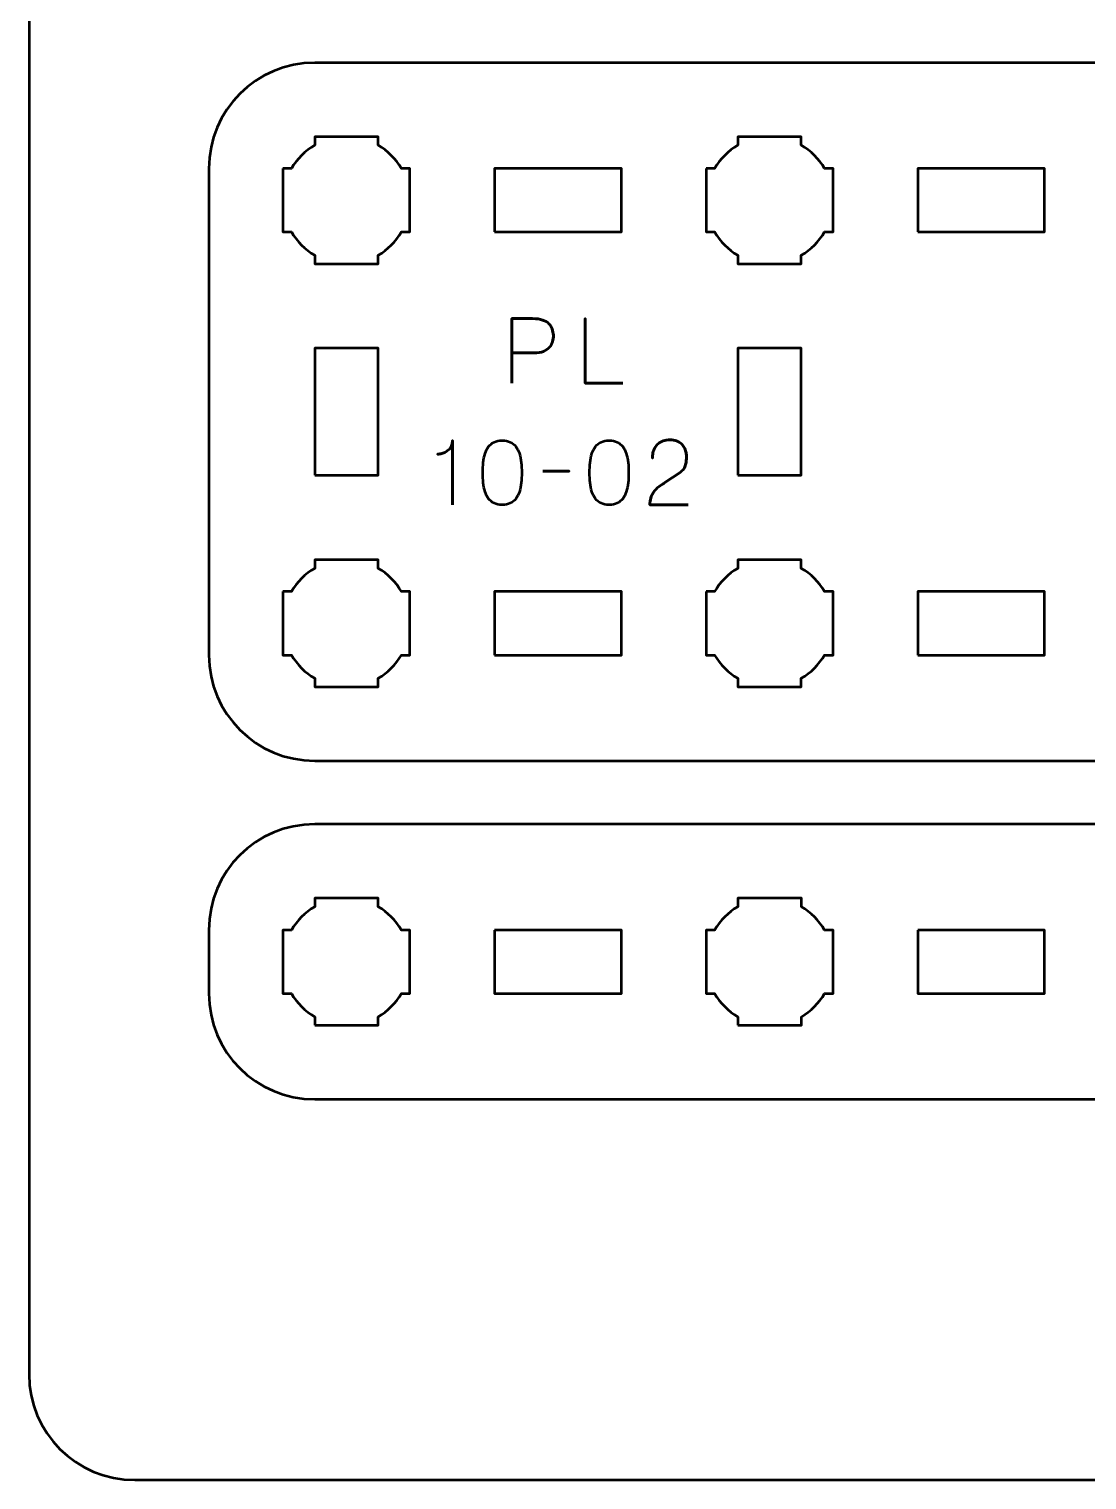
# Model space of a CAD drawing. Header units: centimetres. Extents: x -21 to 0, y -29.7 to 0.
# Drawn here: x -21 to -16, y -29.7 to -22.84 of the extents above; entities that cross this region are included whole.
import ezdxf

# ---------------------------------------------------------------- set-up
doc = ezdxf.new("R2010")
doc.units = ezdxf.units.CM
doc.header["$MEASUREMENT"] = 0
doc.layers.add('Layer 1', color=7, linetype='Continuous')

msp = doc.modelspace()

# ---------------------------------------------------------------- linework, layer by layer
at = {"layer": 'Layer 1', "lineweight": 53}
for points in [[(-18.80003, -23.80001), (-18.20003, -23.80001), (-18.20003, -23.50001), (-18.80003, -23.50001), (-18.80003, -23.80001)], [(-16.80003, -23.80001), (-16.20003, -23.80001), (-16.20003, -23.50001), (-16.80003, -23.50001), (-16.80003, -23.80001)], [(-19.65003, -24.95001), (-19.35003, -24.95001), (-19.35003, -24.35001), (-19.65003, -24.35001), (-19.65003, -24.95001)], [(-17.65003, -24.95001), (-17.35003, -24.95001), (-17.35003, -24.35001), (-17.65003, -24.35001), (-17.65003, -24.95001)], [(-18.80003, -25.80001), (-18.20003, -25.80001), (-18.20003, -25.50001), (-18.80003, -25.50001), (-18.80003, -25.80001)], [(-16.80003, -25.80001), (-16.20003, -25.80001), (-16.20003, -25.50001), (-16.80003, -25.50001), (-16.80003, -25.80001)]]:
    msp.add_lwpolyline(points, close=True, dxfattribs=at)
at = {"layer": 'Layer 1', "color": 1, "lineweight": 53}
msp.add_open_spline([(-21.00003, -29.19995), (-21.00003, -29.19995), (-21.00003, -5.89992), (-21.00003, -5.89992), (-21.00003, -5.89992), (-21.00003, -5.81709), (-20.93286, -5.74992), (-20.85003, -5.74992), (-20.85003, -5.74992), (-20.7672, -5.74992), (-20.70003, -5.68275), (-20.70003, -5.59992), (-20.70003, -5.59992), (-20.70003, -5.51709), (-20.7672, -5.44992), (-20.85003, -5.44992), (-20.85003, -5.44992), (-20.93286, -5.44992), (-21.00003, -5.38275), (-21.00003, -5.29992), (-21.00003, -5.29992), (-21.00003, -5.21709), (-20.93286, -5.14992), (-20.85003, -5.14992), (-20.85003, -5.14992), (-20.7672, -5.14992), (-20.70003, -5.08275), (-20.70003, -4.99992), (-20.70003, -4.99992), (-20.70003, -4.91709), (-20.7672, -4.84992), (-20.85003, -4.84992), (-20.85003, -4.84992), (-20.93286, -4.84992), (-21.00003, -4.78275), (-21.00003, -4.69992), (-21.00003, -4.69992), (-21.00003, -4.61709), (-20.93286, -4.54992), (-20.85003, -4.54992), (-20.85003, -4.54992), (-20.7672, -4.54992), (-20.70003, -4.48275), (-20.70003, -4.39992), (-20.70003, -4.39992), (-20.70003, -4.31709), (-20.7672, -4.24992), (-20.85003, -4.24992), (-20.85003, -4.24992), (-20.93286, -4.24992), (-21.00003, -4.18275), (-21.00003, -4.09992), (-21.00003, -4.09992), (-21.00003, -4.01709), (-20.93286, -3.94992), (-20.85003, -3.94992), (-20.85003, -3.94992), (-20.7672, -3.94992), (-20.70003, -3.88275), (-20.70003, -3.79992), (-20.70003, -3.79992), (-20.70003, -3.71709), (-20.7672, -3.64992), (-20.85003, -3.64992), (-20.85003, -3.64992), (-20.93286, -3.64992), (-21.00003, -3.58275), (-21.00003, -3.49992), (-21.00003, -3.49992), (-21.00003, -3.41709), (-20.93286, -3.34992), (-20.85003, -3.34992), (-20.85003, -3.34992), (-20.7672, -3.34992), (-20.70003, -3.28275), (-20.70003, -3.19992), (-20.70003, -3.19992), (-20.70003, -3.11709), (-20.7672, -3.04992), (-20.85003, -3.04992), (-20.85003, -3.04992), (-20.93286, -3.04992), (-21.00003, -2.98275), (-21.00003, -2.89992), (-21.00003, -2.89992), (-21.00003, -2.81709), (-20.93286, -2.74992), (-20.85003, -2.74992), (-20.85003, -2.74992), (-20.7672, -2.74992), (-20.70003, -2.68275), (-20.70003, -2.59992), (-20.70003, -2.59992), (-20.70003, -2.51709), (-20.7672, -2.44992), (-20.85003, -2.44992), (-20.85003, -2.44992), (-20.93286, -2.44992), (-21.00003, -2.38275), (-21.00003, -2.29992), (-21.00003, -2.29992), (-21.00003, -2.21709), (-20.93286, -2.14992), (-20.85003, -2.14992), (-20.85003, -2.14992), (-20.7672, -2.14992), (-20.70003, -2.08275), (-20.70003, -1.99992), (-20.70003, -1.99992), (-20.70003, -1.91709), (-20.7672, -1.84992), (-20.85003, -1.84992), (-20.85003, -1.84992), (-20.93286, -1.84992), (-21.00003, -1.78275), (-21.00003, -1.69992), (-21.00003, -1.69992), (-21.00003, -1.61709), (-20.93286, -1.54992), (-20.85003, -1.54992), (-20.85003, -1.54992), (-20.7672, -1.54992), (-20.70003, -1.48275), (-20.70003, -1.39992), (-20.70003, -1.39992), (-20.70003, -1.31709), (-20.7672, -1.24992), (-20.85003, -1.24992), (-20.85003, -1.24992), (-20.93286, -1.24992), (-21.00003, -1.18275), (-21.00003, -1.09992), (-21.00003, -1.09992), (-21.00003, -1.09992), (-21.00003, -0.49992), (-21.00003, -0.49992), (-21.00003, -0.49992), (-21.00003, -0.22295), (-20.77694, 0.00004), (-20.49994, 0.00004), (-20.49994, 0.00004), (-20.49994, 0.00004), (-0.50008, 0.00004), (-0.50008, 0.00004), (-0.50008, 0.00004), (-0.22294, 0.00004), (0.00002, -0.22295), (0.00002, -0.49992), (0.00002, -0.49992), (0.00002, -0.49992), (0.00002, -29.19995), (0.00002, -29.19995), (0.00002, -29.19995), (0.00002, -29.47695), (-0.22294, -29.70004), (-0.50008, -29.70004), (-0.50008, -29.70004), (-0.50008, -29.70004), (-20.49994, -29.70004), (-20.49994, -29.70004), (-20.49994, -29.70004), (-20.77694, -29.70004), (-21.00003, -29.47695), (-21.00003, -29.19995)], degree=3, knots=[0, 0, 0, 0, 0.0243902, 0.0243902, 0.0243902, 0.0243902, 0.0487805, 0.0487805, 0.0487805, 0.0487805, 0.0731707, 0.0731707, 0.0731707, 0.0731707, 0.097561, 0.097561, 0.097561, 0.097561, 0.1219512, 0.1219512, 0.1219512, 0.1219512, 0.1463415, 0.1463415, 0.1463415, 0.1463415, 0.1707317, 0.1707317, 0.1707317, 0.1707317, 0.195122, 0.195122, 0.195122, 0.195122, 0.2195122, 0.2195122, 0.2195122, 0.2195122, 0.2439024, 0.2439024, 0.2439024, 0.2439024, 0.2682927, 0.2682927, 0.2682927, 0.2682927, 0.2926829, 0.2926829, 0.2926829, 0.2926829, 0.3170732, 0.3170732, 0.3170732, 0.3170732, 0.3414634, 0.3414634, 0.3414634, 0.3414634, 0.3658537, 0.3658537, 0.3658537, 0.3658537, 0.3902439, 0.3902439, 0.3902439, 0.3902439, 0.4146341, 0.4146341, 0.4146341, 0.4146341, 0.4390244, 0.4390244, 0.4390244, 0.4390244, 0.4634146, 0.4634146, 0.4634146, 0.4634146, 0.4878049, 0.4878049, 0.4878049, 0.4878049, 0.5121951, 0.5121951, 0.5121951, 0.5121951, 0.5365854, 0.5365854, 0.5365854, 0.5365854, 0.5609756, 0.5609756, 0.5609756, 0.5609756, 0.5853659, 0.5853659, 0.5853659, 0.5853659, 0.6097561, 0.6097561, 0.6097561, 0.6097561, 0.6341463, 0.6341463, 0.6341463, 0.6341463, 0.6585366, 0.6585366, 0.6585366, 0.6585366, 0.6829268, 0.6829268, 0.6829268, 0.6829268, 0.7073171, 0.7073171, 0.7073171, 0.7073171, 0.7317073, 0.7317073, 0.7317073, 0.7317073, 0.7560976, 0.7560976, 0.7560976, 0.7560976, 0.7804878, 0.7804878, 0.7804878, 0.7804878, 0.804878, 0.804878, 0.804878, 0.804878, 0.8292683, 0.8292683, 0.8292683, 0.8292683, 0.8536585, 0.8536585, 0.8536585, 0.8536585, 0.8780488, 0.8780488, 0.8780488, 0.8780488, 0.902439, 0.902439, 0.902439, 0.902439, 0.9268293, 0.9268293, 0.9268293, 0.9268293, 0.9512195, 0.9512195, 0.9512195, 0.9512195, 0.9756098, 0.9756098, 0.9756098, 0.9756098, 1, 1, 1, 1], dxfattribs=at)
at = {"layer": 'Layer 1', "color": 3, "lineweight": 53}
for points in [[(-20.15003, -25.80001), (-20.15003, -25.80001), (-20.15003, -23.50001), (-20.15003, -23.50001), (-20.15003, -23.50001), (-20.15003, -23.22392), (-19.92612, -23.00001), (-19.65003, -23.00001), (-19.65003, -23.00001), (-19.65003, -23.00001), (-1.35003, -23.00001), (-1.35003, -23.00001), (-1.35003, -23.00001), (-1.07394, -23.00001), (-0.85003, -23.22392), (-0.85003, -23.50001), (-0.85003, -23.50001), (-0.85003, -23.50001), (-0.85003, -25.80001), (-0.85003, -25.80001), (-0.85003, -25.80001), (-0.85003, -26.0761), (-1.07394, -26.30001), (-1.35003, -26.30001), (-1.35003, -26.30001), (-1.35003, -26.30001), (-19.65003, -26.30001), (-19.65003, -26.30001), (-19.65003, -26.30001), (-19.92612, -26.30001), (-20.15003, -26.0761), (-20.15003, -25.80001)], [(-19.64992, -26.59999), (-19.64992, -26.59999), (-1.34999, -26.59999), (-1.34999, -26.59999), (-1.34999, -26.59999), (-1.07299, -26.59999), (-0.84989, -26.82308), (-0.84989, -27.10008), (-0.84989, -27.10008), (-0.84989, -27.10008), (-0.84989, -27.40009), (-0.84989, -27.40009), (-0.84989, -27.40009), (-0.84989, -27.67705), (-1.07299, -27.90001), (-1.34999, -27.90001), (-1.34999, -27.90001), (-1.34999, -27.90001), (-19.64992, -27.90001), (-19.64992, -27.90001), (-19.64992, -27.90001), (-19.92692, -27.90001), (-20.15001, -27.67705), (-20.15001, -27.40009), (-20.15001, -27.40009), (-20.15001, -27.40009), (-20.15001, -27.10008), (-20.15001, -27.10008), (-20.15001, -27.10008), (-20.15001, -26.82308), (-19.92692, -26.59999), (-19.64992, -26.59999)]]:
    msp.add_open_spline(points, degree=3, knots=[0, 0, 0, 0, 0.125, 0.125, 0.125, 0.125, 0.25, 0.25, 0.25, 0.25, 0.375, 0.375, 0.375, 0.375, 0.5, 0.5, 0.5, 0.5, 0.625, 0.625, 0.625, 0.625, 0.75, 0.75, 0.75, 0.75, 0.875, 0.875, 0.875, 0.875, 1, 1, 1, 1], dxfattribs=at)
at = {"layer": 'Layer 1', "lineweight": 53}
for points, knots in [([(-19.80003, -23.50001), (-19.80003, -23.50001), (-19.75988, -23.50001), (-19.75988, -23.50001), (-19.75988, -23.50001), (-19.73353, -23.45448), (-19.69556, -23.41651), (-19.65003, -23.39016), (-19.65003, -23.39016), (-19.65003, -23.39016), (-19.65003, -23.35001), (-19.65003, -23.35001), (-19.65003, -23.35001), (-19.65003, -23.35001), (-19.50003, -23.35001), (-19.50003, -23.35001), (-19.50003, -23.35001), (-19.50003, -23.35001), (-19.35003, -23.35001), (-19.35003, -23.35001), (-19.35003, -23.35001), (-19.35003, -23.35001), (-19.35003, -23.39016), (-19.35003, -23.39016), (-19.35003, -23.39016), (-19.3045, -23.41651), (-19.26653, -23.45448), (-19.24018, -23.50001), (-19.24018, -23.50001), (-19.24018, -23.50001), (-19.20003, -23.50001), (-19.20003, -23.50001), (-19.20003, -23.50001), (-19.20003, -23.50001), (-19.20003, -23.65001), (-19.20003, -23.65001), (-19.20003, -23.65001), (-19.20003, -23.65001), (-19.20003, -23.80001), (-19.20003, -23.80001), (-19.20003, -23.80001), (-19.20003, -23.80001), (-19.24018, -23.80001), (-19.24018, -23.80001), (-19.24018, -23.80001), (-19.26653, -23.84554), (-19.3045, -23.88351), (-19.35003, -23.90986), (-19.35003, -23.90986), (-19.35003, -23.90986), (-19.35003, -23.95001), (-19.35003, -23.95001), (-19.35003, -23.95001), (-19.35003, -23.95001), (-19.50003, -23.95001), (-19.50003, -23.95001), (-19.50003, -23.95001), (-19.50003, -23.95001), (-19.65003, -23.95001), (-19.65003, -23.95001), (-19.65003, -23.95001), (-19.65003, -23.95001), (-19.65003, -23.90986), (-19.65003, -23.90986), (-19.65003, -23.90986), (-19.69556, -23.88351), (-19.73353, -23.84554), (-19.75988, -23.80001), (-19.75988, -23.80001), (-19.75988, -23.80001), (-19.80003, -23.80001), (-19.80003, -23.80001), (-19.80003, -23.80001), (-19.80003, -23.80001), (-19.80003, -23.65001), (-19.80003, -23.65001), (-19.80003, -23.65001), (-19.80003, -23.65001), (-19.80003, -23.50001), (-19.80003, -23.50001)], [0, 0, 0, 0, 0.05, 0.05, 0.05, 0.05, 0.1, 0.1, 0.1, 0.1, 0.15, 0.15, 0.15, 0.15, 0.2, 0.2, 0.2, 0.2, 0.25, 0.25, 0.25, 0.25, 0.3, 0.3, 0.3, 0.3, 0.35, 0.35, 0.35, 0.35, 0.4, 0.4, 0.4, 0.4, 0.45, 0.45, 0.45, 0.45, 0.5, 0.5, 0.5, 0.5, 0.55, 0.55, 0.55, 0.55, 0.6, 0.6, 0.6, 0.6, 0.65, 0.65, 0.65, 0.65, 0.7, 0.7, 0.7, 0.7, 0.75, 0.75, 0.75, 0.75, 0.8, 0.8, 0.8, 0.8, 0.85, 0.85, 0.85, 0.85, 0.9, 0.9, 0.9, 0.9, 0.95, 0.95, 0.95, 0.95, 1, 1, 1, 1]), ([(-17.80003, -23.50001), (-17.80003, -23.50001), (-17.75988, -23.50001), (-17.75988, -23.50001), (-17.75988, -23.50001), (-17.73353, -23.45448), (-17.69556, -23.41651), (-17.65003, -23.39016), (-17.65003, -23.39016), (-17.65003, -23.39016), (-17.65003, -23.35001), (-17.65003, -23.35001), (-17.65003, -23.35001), (-17.65003, -23.35001), (-17.50003, -23.35001), (-17.50003, -23.35001), (-17.50003, -23.35001), (-17.50003, -23.35001), (-17.35003, -23.35001), (-17.35003, -23.35001), (-17.35003, -23.35001), (-17.35003, -23.35001), (-17.35003, -23.39016), (-17.35003, -23.39016), (-17.35003, -23.39016), (-17.3045, -23.41651), (-17.26653, -23.45448), (-17.24018, -23.50001), (-17.24018, -23.50001), (-17.24018, -23.50001), (-17.20003, -23.50001), (-17.20003, -23.50001), (-17.20003, -23.50001), (-17.20003, -23.50001), (-17.20003, -23.65001), (-17.20003, -23.65001), (-17.20003, -23.65001), (-17.20003, -23.65001), (-17.20003, -23.80001), (-17.20003, -23.80001), (-17.20003, -23.80001), (-17.20003, -23.80001), (-17.24018, -23.80001), (-17.24018, -23.80001), (-17.24018, -23.80001), (-17.26653, -23.84554), (-17.3045, -23.88351), (-17.35003, -23.90986), (-17.35003, -23.90986), (-17.35003, -23.90986), (-17.35003, -23.95001), (-17.35003, -23.95001), (-17.35003, -23.95001), (-17.35003, -23.95001), (-17.50003, -23.95001), (-17.50003, -23.95001), (-17.50003, -23.95001), (-17.50003, -23.95001), (-17.65003, -23.95001), (-17.65003, -23.95001), (-17.65003, -23.95001), (-17.65003, -23.95001), (-17.65003, -23.90986), (-17.65003, -23.90986), (-17.65003, -23.90986), (-17.69556, -23.88351), (-17.73353, -23.84554), (-17.75988, -23.80001), (-17.75988, -23.80001), (-17.75988, -23.80001), (-17.80003, -23.80001), (-17.80003, -23.80001), (-17.80003, -23.80001), (-17.80003, -23.80001), (-17.80003, -23.65001), (-17.80003, -23.65001), (-17.80003, -23.65001), (-17.80003, -23.65001), (-17.80003, -23.50001), (-17.80003, -23.50001)], [0, 0, 0, 0, 0.05, 0.05, 0.05, 0.05, 0.1, 0.1, 0.1, 0.1, 0.15, 0.15, 0.15, 0.15, 0.2, 0.2, 0.2, 0.2, 0.25, 0.25, 0.25, 0.25, 0.3, 0.3, 0.3, 0.3, 0.35, 0.35, 0.35, 0.35, 0.4, 0.4, 0.4, 0.4, 0.45, 0.45, 0.45, 0.45, 0.5, 0.5, 0.5, 0.5, 0.55, 0.55, 0.55, 0.55, 0.6, 0.6, 0.6, 0.6, 0.65, 0.65, 0.65, 0.65, 0.7, 0.7, 0.7, 0.7, 0.75, 0.75, 0.75, 0.75, 0.8, 0.8, 0.8, 0.8, 0.85, 0.85, 0.85, 0.85, 0.9, 0.9, 0.9, 0.9, 0.95, 0.95, 0.95, 0.95, 1, 1, 1, 1]), ([(-19.80003, -25.50001), (-19.80003, -25.50001), (-19.75988, -25.50001), (-19.75988, -25.50001), (-19.75988, -25.50001), (-19.73353, -25.45448), (-19.69556, -25.41651), (-19.65003, -25.39016), (-19.65003, -25.39016), (-19.65003, -25.39016), (-19.65003, -25.35001), (-19.65003, -25.35001), (-19.65003, -25.35001), (-19.65003, -25.35001), (-19.50003, -25.35001), (-19.50003, -25.35001), (-19.50003, -25.35001), (-19.50003, -25.35001), (-19.35003, -25.35001), (-19.35003, -25.35001), (-19.35003, -25.35001), (-19.35003, -25.35001), (-19.35003, -25.39016), (-19.35003, -25.39016), (-19.35003, -25.39016), (-19.3045, -25.41651), (-19.26653, -25.45448), (-19.24018, -25.50001), (-19.24018, -25.50001), (-19.24018, -25.50001), (-19.20003, -25.50001), (-19.20003, -25.50001), (-19.20003, -25.50001), (-19.20003, -25.50001), (-19.20003, -25.65001), (-19.20003, -25.65001), (-19.20003, -25.65001), (-19.20003, -25.65001), (-19.20003, -25.80001), (-19.20003, -25.80001), (-19.20003, -25.80001), (-19.20003, -25.80001), (-19.24018, -25.80001), (-19.24018, -25.80001), (-19.24018, -25.80001), (-19.26653, -25.84554), (-19.3045, -25.88351), (-19.35003, -25.90986), (-19.35003, -25.90986), (-19.35003, -25.90986), (-19.35003, -25.95001), (-19.35003, -25.95001), (-19.35003, -25.95001), (-19.35003, -25.95001), (-19.50003, -25.95001), (-19.50003, -25.95001), (-19.50003, -25.95001), (-19.50003, -25.95001), (-19.65003, -25.95001), (-19.65003, -25.95001), (-19.65003, -25.95001), (-19.65003, -25.95001), (-19.65003, -25.90986), (-19.65003, -25.90986), (-19.65003, -25.90986), (-19.69556, -25.88351), (-19.73353, -25.84554), (-19.75988, -25.80001), (-19.75988, -25.80001), (-19.75988, -25.80001), (-19.80003, -25.80001), (-19.80003, -25.80001), (-19.80003, -25.80001), (-19.80003, -25.80001), (-19.80003, -25.65001), (-19.80003, -25.65001), (-19.80003, -25.65001), (-19.80003, -25.65001), (-19.80003, -25.50001), (-19.80003, -25.50001)], [0, 0, 0, 0, 0.05, 0.05, 0.05, 0.05, 0.1, 0.1, 0.1, 0.1, 0.15, 0.15, 0.15, 0.15, 0.2, 0.2, 0.2, 0.2, 0.25, 0.25, 0.25, 0.25, 0.3, 0.3, 0.3, 0.3, 0.35, 0.35, 0.35, 0.35, 0.4, 0.4, 0.4, 0.4, 0.45, 0.45, 0.45, 0.45, 0.5, 0.5, 0.5, 0.5, 0.55, 0.55, 0.55, 0.55, 0.6, 0.6, 0.6, 0.6, 0.65, 0.65, 0.65, 0.65, 0.7, 0.7, 0.7, 0.7, 0.75, 0.75, 0.75, 0.75, 0.8, 0.8, 0.8, 0.8, 0.85, 0.85, 0.85, 0.85, 0.9, 0.9, 0.9, 0.9, 0.95, 0.95, 0.95, 0.95, 1, 1, 1, 1]), ([(-17.80003, -25.50001), (-17.80003, -25.50001), (-17.75988, -25.50001), (-17.75988, -25.50001), (-17.75988, -25.50001), (-17.73353, -25.45448), (-17.69556, -25.41651), (-17.65003, -25.39016), (-17.65003, -25.39016), (-17.65003, -25.39016), (-17.65003, -25.35001), (-17.65003, -25.35001), (-17.65003, -25.35001), (-17.65003, -25.35001), (-17.50003, -25.35001), (-17.50003, -25.35001), (-17.50003, -25.35001), (-17.50003, -25.35001), (-17.35003, -25.35001), (-17.35003, -25.35001), (-17.35003, -25.35001), (-17.35003, -25.35001), (-17.35003, -25.39016), (-17.35003, -25.39016), (-17.35003, -25.39016), (-17.3045, -25.41651), (-17.26653, -25.45448), (-17.24018, -25.50001), (-17.24018, -25.50001), (-17.24018, -25.50001), (-17.20003, -25.50001), (-17.20003, -25.50001), (-17.20003, -25.50001), (-17.20003, -25.50001), (-17.20003, -25.65001), (-17.20003, -25.65001), (-17.20003, -25.65001), (-17.20003, -25.65001), (-17.20003, -25.80001), (-17.20003, -25.80001), (-17.20003, -25.80001), (-17.20003, -25.80001), (-17.24018, -25.80001), (-17.24018, -25.80001), (-17.24018, -25.80001), (-17.26653, -25.84554), (-17.3045, -25.88351), (-17.35003, -25.90986), (-17.35003, -25.90986), (-17.35003, -25.90986), (-17.35003, -25.95001), (-17.35003, -25.95001), (-17.35003, -25.95001), (-17.35003, -25.95001), (-17.50003, -25.95001), (-17.50003, -25.95001), (-17.50003, -25.95001), (-17.50003, -25.95001), (-17.65003, -25.95001), (-17.65003, -25.95001), (-17.65003, -25.95001), (-17.65003, -25.95001), (-17.65003, -25.90986), (-17.65003, -25.90986), (-17.65003, -25.90986), (-17.69556, -25.88351), (-17.73353, -25.84554), (-17.75988, -25.80001), (-17.75988, -25.80001), (-17.75988, -25.80001), (-17.80003, -25.80001), (-17.80003, -25.80001), (-17.80003, -25.80001), (-17.80003, -25.80001), (-17.80003, -25.65001), (-17.80003, -25.65001), (-17.80003, -25.65001), (-17.80003, -25.65001), (-17.80003, -25.50001), (-17.80003, -25.50001)], [0, 0, 0, 0, 0.05, 0.05, 0.05, 0.05, 0.1, 0.1, 0.1, 0.1, 0.15, 0.15, 0.15, 0.15, 0.2, 0.2, 0.2, 0.2, 0.25, 0.25, 0.25, 0.25, 0.3, 0.3, 0.3, 0.3, 0.35, 0.35, 0.35, 0.35, 0.4, 0.4, 0.4, 0.4, 0.45, 0.45, 0.45, 0.45, 0.5, 0.5, 0.5, 0.5, 0.55, 0.55, 0.55, 0.55, 0.6, 0.6, 0.6, 0.6, 0.65, 0.65, 0.65, 0.65, 0.7, 0.7, 0.7, 0.7, 0.75, 0.75, 0.75, 0.75, 0.8, 0.8, 0.8, 0.8, 0.85, 0.85, 0.85, 0.85, 0.9, 0.9, 0.9, 0.9, 0.95, 0.95, 0.95, 0.95, 1, 1, 1, 1]), ([(-19.64992, -27.55002), (-19.64992, -27.55002), (-19.64992, -27.50991), (-19.64992, -27.50991), (-19.64992, -27.50991), (-19.69553, -27.48359), (-19.73345, -27.44556), (-19.75977, -27.40009), (-19.75977, -27.40009), (-19.75977, -27.40009), (-19.79999, -27.40009), (-19.79999, -27.40009), (-19.79999, -27.40009), (-19.79999, -27.40009), (-19.79999, -27.25001), (-19.79999, -27.25001), (-19.79999, -27.25001), (-19.79999, -27.25001), (-19.79999, -27.10008), (-19.79999, -27.10008), (-19.79999, -27.10008), (-19.79999, -27.10008), (-19.75977, -27.10008), (-19.75977, -27.10008), (-19.75977, -27.10008), (-19.73345, -27.05447), (-19.69553, -27.01655), (-19.64992, -26.99023), (-19.64992, -26.99023), (-19.64992, -26.99023), (-19.64992, -26.95001), (-19.64992, -26.95001), (-19.64992, -26.95001), (-19.64992, -26.95001), (-19.49999, -26.95001), (-19.49999, -26.95001), (-19.49999, -26.95001), (-19.49999, -26.95001), (-19.34991, -26.95001), (-19.34991, -26.95001), (-19.34991, -26.95001), (-19.34991, -26.95001), (-19.34991, -26.99023), (-19.34991, -26.99023), (-19.34991, -26.99023), (-19.30444, -27.01655), (-19.26641, -27.05447), (-19.24009, -27.10008), (-19.24009, -27.10008), (-19.24009, -27.10008), (-19.19998, -27.10008), (-19.19998, -27.10008), (-19.19998, -27.10008), (-19.19998, -27.10008), (-19.19998, -27.25001), (-19.19998, -27.25001), (-19.19998, -27.25001), (-19.19998, -27.25001), (-19.19998, -27.40009), (-19.19998, -27.40009), (-19.19998, -27.40009), (-19.19998, -27.40009), (-19.24009, -27.40009), (-19.24009, -27.40009), (-19.24009, -27.40009), (-19.26641, -27.44556), (-19.30444, -27.48359), (-19.34991, -27.50991), (-19.34991, -27.50991), (-19.34991, -27.50991), (-19.34991, -27.55002), (-19.34991, -27.55002), (-19.34991, -27.55002), (-19.34991, -27.55002), (-19.49999, -27.55002), (-19.49999, -27.55002), (-19.49999, -27.55002), (-19.49999, -27.55002), (-19.64992, -27.55002), (-19.64992, -27.55002)], [0, 0, 0, 0, 0.05, 0.05, 0.05, 0.05, 0.1, 0.1, 0.1, 0.1, 0.15, 0.15, 0.15, 0.15, 0.2, 0.2, 0.2, 0.2, 0.25, 0.25, 0.25, 0.25, 0.3, 0.3, 0.3, 0.3, 0.35, 0.35, 0.35, 0.35, 0.4, 0.4, 0.4, 0.4, 0.45, 0.45, 0.45, 0.45, 0.5, 0.5, 0.5, 0.5, 0.55, 0.55, 0.55, 0.55, 0.6, 0.6, 0.6, 0.6, 0.65, 0.65, 0.65, 0.65, 0.7, 0.7, 0.7, 0.7, 0.75, 0.75, 0.75, 0.75, 0.8, 0.8, 0.8, 0.8, 0.85, 0.85, 0.85, 0.85, 0.9, 0.9, 0.9, 0.9, 0.95, 0.95, 0.95, 0.95, 1, 1, 1, 1]), ([(-17.64998, -27.55002), (-17.64998, -27.55002), (-17.64998, -27.50991), (-17.64998, -27.50991), (-17.64998, -27.50991), (-17.69546, -27.48359), (-17.73349, -27.44556), (-17.7598, -27.40009), (-17.7598, -27.40009), (-17.7598, -27.40009), (-17.79991, -27.40009), (-17.79991, -27.40009), (-17.79991, -27.40009), (-17.79991, -27.40009), (-17.79991, -27.25001), (-17.79991, -27.25001), (-17.79991, -27.25001), (-17.79991, -27.25001), (-17.79991, -27.10008), (-17.79991, -27.10008), (-17.79991, -27.10008), (-17.79991, -27.10008), (-17.7598, -27.10008), (-17.7598, -27.10008), (-17.7598, -27.10008), (-17.73349, -27.05447), (-17.69546, -27.01655), (-17.64998, -26.99023), (-17.64998, -26.99023), (-17.64998, -26.99023), (-17.64998, -26.95001), (-17.64998, -26.95001), (-17.64998, -26.95001), (-17.64998, -26.95001), (-17.49991, -26.95001), (-17.49991, -26.95001), (-17.49991, -26.95001), (-17.49991, -26.95001), (-17.34998, -26.95001), (-17.34998, -26.95001), (-17.34998, -26.95001), (-17.34998, -26.95001), (-17.34998, -26.99023), (-17.34998, -26.99023), (-17.34998, -26.99023), (-17.30451, -27.01655), (-17.26648, -27.05447), (-17.24016, -27.10008), (-17.24016, -27.10008), (-17.24016, -27.10008), (-17.19991, -27.10008), (-17.19991, -27.10008), (-17.19991, -27.10008), (-17.19991, -27.10008), (-17.19991, -27.25001), (-17.19991, -27.25001), (-17.19991, -27.25001), (-17.19991, -27.25001), (-17.19991, -27.40009), (-17.19991, -27.40009), (-17.19991, -27.40009), (-17.19991, -27.40009), (-17.24016, -27.40009), (-17.24016, -27.40009), (-17.24016, -27.40009), (-17.26648, -27.44556), (-17.30451, -27.48359), (-17.34998, -27.50991), (-17.34998, -27.50991), (-17.34998, -27.50991), (-17.34998, -27.55002), (-17.34998, -27.55002), (-17.34998, -27.55002), (-17.34998, -27.55002), (-17.49991, -27.55002), (-17.49991, -27.55002), (-17.49991, -27.55002), (-17.49991, -27.55002), (-17.64998, -27.55002), (-17.64998, -27.55002)], [0, 0, 0, 0, 0.05, 0.05, 0.05, 0.05, 0.1, 0.1, 0.1, 0.1, 0.15, 0.15, 0.15, 0.15, 0.2, 0.2, 0.2, 0.2, 0.25, 0.25, 0.25, 0.25, 0.3, 0.3, 0.3, 0.3, 0.35, 0.35, 0.35, 0.35, 0.4, 0.4, 0.4, 0.4, 0.45, 0.45, 0.45, 0.45, 0.5, 0.5, 0.5, 0.5, 0.55, 0.55, 0.55, 0.55, 0.6, 0.6, 0.6, 0.6, 0.65, 0.65, 0.65, 0.65, 0.7, 0.7, 0.7, 0.7, 0.75, 0.75, 0.75, 0.75, 0.8, 0.8, 0.8, 0.8, 0.85, 0.85, 0.85, 0.85, 0.9, 0.9, 0.9, 0.9, 0.95, 0.95, 0.95, 0.95, 1, 1, 1, 1]), ([(-18.79997, -27.10008), (-18.79997, -27.10008), (-18.19996, -27.10008), (-18.19996, -27.10008), (-18.19996, -27.10008), (-18.19996, -27.10008), (-18.19996, -27.40009), (-18.19996, -27.40009), (-18.19996, -27.40009), (-18.19996, -27.40009), (-18.79997, -27.40009), (-18.79997, -27.40009), (-18.79997, -27.40009), (-18.79997, -27.40009), (-18.79997, -27.10008), (-18.79997, -27.10008)], [0, 0, 0, 0, 0.25, 0.25, 0.25, 0.25, 0.5, 0.5, 0.5, 0.5, 0.75, 0.75, 0.75, 0.75, 1, 1, 1, 1]), ([(-16.8, -27.10008), (-16.8, -27.10008), (-16.2, -27.10008), (-16.2, -27.10008), (-16.2, -27.10008), (-16.2, -27.10008), (-16.2, -27.40009), (-16.2, -27.40009), (-16.2, -27.40009), (-16.2, -27.40009), (-16.8, -27.40009), (-16.8, -27.40009), (-16.8, -27.40009), (-16.8, -27.40009), (-16.8, -27.10008), (-16.8, -27.10008)], [0, 0, 0, 0, 0.25, 0.25, 0.25, 0.25, 0.5, 0.5, 0.5, 0.5, 0.75, 0.75, 0.75, 0.75, 1, 1, 1, 1])]:
    msp.add_open_spline(points, degree=3, knots=knots, dxfattribs=at)
at = {"layer": 'Layer 1', "color": 5, "lineweight": 53}
for points, knots in [([(-18.71762, -24.51495), (-18.71762, -24.51495), (-18.71762, -24.20973), (-18.71762, -24.20973), (-18.71762, -24.20973), (-18.71762, -24.20973), (-18.62025, -24.20973), (-18.62025, -24.20973), (-18.62025, -24.20973), (-18.60078, -24.2098), (-18.58477, -24.21199), (-18.57214, -24.21622), (-18.57214, -24.21622), (-18.55958, -24.22038), (-18.5497, -24.22617), (-18.54257, -24.23351), (-18.54257, -24.23351), (-18.53545, -24.24077), (-18.53037, -24.2491), (-18.52726, -24.25848), (-18.52726, -24.25848), (-18.52423, -24.26787), (-18.52247, -24.27767), (-18.52204, -24.28805), (-18.52204, -24.28805), (-18.52155, -24.29842), (-18.52275, -24.30858), (-18.52557, -24.31845), (-18.52557, -24.31845), (-18.52846, -24.32833), (-18.53333, -24.33729), (-18.54032, -24.34534), (-18.54032, -24.34534), (-18.54723, -24.35338), (-18.55661, -24.3598), (-18.5684, -24.36453), (-18.5684, -24.36453), (-18.58018, -24.36932), (-18.59478, -24.37172), (-18.61221, -24.37186), (-18.61221, -24.37186), (-18.61221, -24.37186), (-18.71762, -24.37186), (-18.71762, -24.37186), (-18.71762, -24.37186), (-18.71762, -24.37186), (-18.61221, -24.37186), (-18.61221, -24.37186), (-18.61221, -24.37186), (-18.59514, -24.37172), (-18.58067, -24.36932), (-18.56896, -24.36453), (-18.56896, -24.36453), (-18.55718, -24.3598), (-18.54779, -24.35338), (-18.54074, -24.34534), (-18.54074, -24.34534), (-18.53375, -24.33729), (-18.52874, -24.32833), (-18.52578, -24.31845), (-18.52578, -24.31845), (-18.52282, -24.30858), (-18.52155, -24.29842), (-18.52204, -24.28805), (-18.52204, -24.28805), (-18.52247, -24.27767), (-18.52423, -24.26787), (-18.5274, -24.25848), (-18.5274, -24.25848), (-18.53051, -24.2491), (-18.53573, -24.24077), (-18.54286, -24.23351), (-18.54286, -24.23351), (-18.55005, -24.22617), (-18.55993, -24.22038), (-18.57249, -24.21622), (-18.57249, -24.21622), (-18.58512, -24.21199), (-18.60099, -24.2098), (-18.62025, -24.20973), (-18.62025, -24.20973), (-18.62025, -24.20973), (-18.71762, -24.20973), (-18.71762, -24.20973), (-18.71762, -24.20973), (-18.71762, -24.20973), (-18.71762, -24.51495), (-18.71762, -24.51495)], [0, 0, 0, 0, 0.0454545, 0.0454545, 0.0454545, 0.0454545, 0.0909091, 0.0909091, 0.0909091, 0.0909091, 0.1363636, 0.1363636, 0.1363636, 0.1363636, 0.1818182, 0.1818182, 0.1818182, 0.1818182, 0.2272727, 0.2272727, 0.2272727, 0.2272727, 0.2727273, 0.2727273, 0.2727273, 0.2727273, 0.3181818, 0.3181818, 0.3181818, 0.3181818, 0.3636364, 0.3636364, 0.3636364, 0.3636364, 0.4090909, 0.4090909, 0.4090909, 0.4090909, 0.4545455, 0.4545455, 0.4545455, 0.4545455, 0.5, 0.5, 0.5, 0.5, 0.5454545, 0.5454545, 0.5454545, 0.5454545, 0.5909091, 0.5909091, 0.5909091, 0.5909091, 0.6363636, 0.6363636, 0.6363636, 0.6363636, 0.6818182, 0.6818182, 0.6818182, 0.6818182, 0.7272727, 0.7272727, 0.7272727, 0.7272727, 0.7727273, 0.7727273, 0.7727273, 0.7727273, 0.8181818, 0.8181818, 0.8181818, 0.8181818, 0.8636364, 0.8636364, 0.8636364, 0.8636364, 0.9090909, 0.9090909, 0.9090909, 0.9090909, 0.9545455, 0.9545455, 0.9545455, 0.9545455, 1, 1, 1, 1]), ([(-18.19312, -24.51495), (-18.19312, -24.51495), (-18.37134, -24.51495), (-18.37134, -24.51495), (-18.37134, -24.51495), (-18.37134, -24.51495), (-18.37134, -24.20973), (-18.37134, -24.20973), (-18.37134, -24.20973), (-18.37134, -24.20973), (-18.37134, -24.51495), (-18.37134, -24.51495), (-18.37134, -24.51495), (-18.37134, -24.51495), (-18.19312, -24.51495), (-18.19312, -24.51495)], [0, 0, 0, 0, 0.25, 0.25, 0.25, 0.25, 0.5, 0.5, 0.5, 0.5, 0.75, 0.75, 0.75, 0.75, 1, 1, 1, 1]), ([(-18.99807, -25.09026), (-18.99807, -25.09026), (-18.99807, -24.78504), (-18.99807, -24.78504), (-18.99807, -24.78504), (-18.99814, -24.79541), (-18.99998, -24.8043), (-19.00351, -24.81171), (-19.00351, -24.81171), (-19.00696, -24.81919), (-19.01155, -24.82533), (-19.01719, -24.83026), (-19.01719, -24.83026), (-19.02284, -24.8352), (-19.02891, -24.83915), (-19.0354, -24.84212), (-19.0354, -24.84212), (-19.04189, -24.84501), (-19.04817, -24.8472), (-19.05424, -24.84854), (-19.05424, -24.84854), (-19.06037, -24.84995), (-19.0656, -24.8508), (-19.07004, -24.85108), (-19.07004, -24.85108), (-19.0656, -24.8508), (-19.06037, -24.84995), (-19.05424, -24.84854), (-19.05424, -24.84854), (-19.04817, -24.8472), (-19.04189, -24.84501), (-19.0354, -24.84212), (-19.0354, -24.84212), (-19.02891, -24.83915), (-19.02284, -24.8352), (-19.01719, -24.83026), (-19.01719, -24.83026), (-19.01155, -24.82533), (-19.00696, -24.81919), (-19.00351, -24.81171), (-19.00351, -24.81171), (-18.99998, -24.8043), (-18.99814, -24.79541), (-18.99807, -24.78504), (-18.99807, -24.78504), (-18.99807, -24.78504), (-18.99807, -25.09026), (-18.99807, -25.09026)], [0, 0, 0, 0, 0.0833333, 0.0833333, 0.0833333, 0.0833333, 0.1666667, 0.1666667, 0.1666667, 0.1666667, 0.25, 0.25, 0.25, 0.25, 0.3333333, 0.3333333, 0.3333333, 0.3333333, 0.4166667, 0.4166667, 0.4166667, 0.4166667, 0.5, 0.5, 0.5, 0.5, 0.5833333, 0.5833333, 0.5833333, 0.5833333, 0.6666667, 0.6666667, 0.6666667, 0.6666667, 0.75, 0.75, 0.75, 0.75, 0.8333333, 0.8333333, 0.8333333, 0.8333333, 0.9166667, 0.9166667, 0.9166667, 0.9166667, 1, 1, 1, 1]), ([(-18.76355, -25.09026), (-18.74874, -25.09019), (-18.73597, -25.08758), (-18.72531, -25.0825), (-18.72531, -25.0825), (-18.71473, -25.07742), (-18.70591, -25.07015), (-18.69886, -25.06091), (-18.69886, -25.06091), (-18.69187, -25.0516), (-18.68637, -25.04059), (-18.68228, -25.02789), (-18.68228, -25.02789), (-18.67825, -25.01519), (-18.67536, -25.00129), (-18.67374, -24.98605), (-18.67374, -24.98605), (-18.67204, -24.97081), (-18.6712, -24.95479), (-18.67127, -24.93786), (-18.67127, -24.93786), (-18.6712, -24.921), (-18.67204, -24.90498), (-18.67374, -24.88981), (-18.67374, -24.88981), (-18.67536, -24.87464), (-18.67825, -24.86067), (-18.68228, -24.84797), (-18.68228, -24.84797), (-18.68637, -24.83534), (-18.69187, -24.82434), (-18.69886, -24.81495), (-18.69886, -24.81495), (-18.70591, -24.80564), (-18.71473, -24.79837), (-18.72531, -24.79329), (-18.72531, -24.79329), (-18.73597, -24.78814), (-18.74874, -24.78553), (-18.76355, -24.78546), (-18.76355, -24.78546), (-18.77837, -24.78553), (-18.79114, -24.78814), (-18.8018, -24.79329), (-18.8018, -24.79329), (-18.81238, -24.79837), (-18.8212, -24.80564), (-18.82825, -24.81495), (-18.82825, -24.81495), (-18.83524, -24.82434), (-18.84074, -24.83534), (-18.84483, -24.84797), (-18.84483, -24.84797), (-18.84886, -24.86067), (-18.85175, -24.87464), (-18.85337, -24.88981), (-18.85337, -24.88981), (-18.85506, -24.90498), (-18.85591, -24.921), (-18.85584, -24.93786), (-18.85584, -24.93786), (-18.85591, -24.95479), (-18.85506, -24.97081), (-18.85337, -24.98605), (-18.85337, -24.98605), (-18.85175, -25.00129), (-18.84886, -25.01519), (-18.84483, -25.02789), (-18.84483, -25.02789), (-18.84074, -25.04059), (-18.83524, -25.0516), (-18.82825, -25.06091), (-18.82825, -25.06091), (-18.8212, -25.07015), (-18.81238, -25.07742), (-18.8018, -25.0825), (-18.8018, -25.0825), (-18.79114, -25.08758), (-18.77837, -25.09019), (-18.76355, -25.09026)], [0, 0, 0, 0, 0.05, 0.05, 0.05, 0.05, 0.1, 0.1, 0.1, 0.1, 0.15, 0.15, 0.15, 0.15, 0.2, 0.2, 0.2, 0.2, 0.25, 0.25, 0.25, 0.25, 0.3, 0.3, 0.3, 0.3, 0.35, 0.35, 0.35, 0.35, 0.4, 0.4, 0.4, 0.4, 0.45, 0.45, 0.45, 0.45, 0.5, 0.5, 0.5, 0.5, 0.55, 0.55, 0.55, 0.55, 0.6, 0.6, 0.6, 0.6, 0.65, 0.65, 0.65, 0.65, 0.7, 0.7, 0.7, 0.7, 0.75, 0.75, 0.75, 0.75, 0.8, 0.8, 0.8, 0.8, 0.85, 0.85, 0.85, 0.85, 0.9, 0.9, 0.9, 0.9, 0.95, 0.95, 0.95, 0.95, 1, 1, 1, 1]), ([(-18.76355, -25.09026), (-18.74874, -25.09019), (-18.73597, -25.08758), (-18.72531, -25.0825), (-18.72531, -25.0825), (-18.71473, -25.07742), (-18.70591, -25.07015), (-18.69886, -25.06091), (-18.69886, -25.06091), (-18.69187, -25.0516), (-18.68637, -25.04059), (-18.68228, -25.02789), (-18.68228, -25.02789), (-18.67825, -25.01519), (-18.67536, -25.00129), (-18.67374, -24.98605), (-18.67374, -24.98605), (-18.67204, -24.97081), (-18.6712, -24.95479), (-18.67127, -24.93786), (-18.67127, -24.93786), (-18.6712, -24.921), (-18.67204, -24.90498), (-18.67374, -24.88981), (-18.67374, -24.88981), (-18.67536, -24.87464), (-18.67825, -24.86067), (-18.68228, -24.84797), (-18.68228, -24.84797), (-18.68637, -24.83534), (-18.69187, -24.82434), (-18.69886, -24.81495), (-18.69886, -24.81495), (-18.70591, -24.80564), (-18.71473, -24.79837), (-18.72531, -24.79329), (-18.72531, -24.79329), (-18.73597, -24.78814), (-18.74874, -24.78553), (-18.76355, -24.78546), (-18.76355, -24.78546), (-18.77837, -24.78553), (-18.79114, -24.78814), (-18.8018, -24.79329), (-18.8018, -24.79329), (-18.81238, -24.79837), (-18.8212, -24.80564), (-18.82825, -24.81495), (-18.82825, -24.81495), (-18.83524, -24.82434), (-18.84074, -24.83534), (-18.84483, -24.84797), (-18.84483, -24.84797), (-18.84886, -24.86067), (-18.85175, -24.87464), (-18.85337, -24.88981), (-18.85337, -24.88981), (-18.85506, -24.90498), (-18.85591, -24.921), (-18.85584, -24.93786), (-18.85584, -24.93786), (-18.85591, -24.95479), (-18.85506, -24.97081), (-18.85337, -24.98605), (-18.85337, -24.98605), (-18.85175, -25.00129), (-18.84886, -25.01519), (-18.84483, -25.02789), (-18.84483, -25.02789), (-18.84074, -25.04059), (-18.83524, -25.0516), (-18.82825, -25.06091), (-18.82825, -25.06091), (-18.8212, -25.07015), (-18.81238, -25.07742), (-18.8018, -25.0825), (-18.8018, -25.0825), (-18.79114, -25.08758), (-18.77837, -25.09019), (-18.76355, -25.09026)], [0, 0, 0, 0, 0.05, 0.05, 0.05, 0.05, 0.1, 0.1, 0.1, 0.1, 0.15, 0.15, 0.15, 0.15, 0.2, 0.2, 0.2, 0.2, 0.25, 0.25, 0.25, 0.25, 0.3, 0.3, 0.3, 0.3, 0.35, 0.35, 0.35, 0.35, 0.4, 0.4, 0.4, 0.4, 0.45, 0.45, 0.45, 0.45, 0.5, 0.5, 0.5, 0.5, 0.55, 0.55, 0.55, 0.55, 0.6, 0.6, 0.6, 0.6, 0.65, 0.65, 0.65, 0.65, 0.7, 0.7, 0.7, 0.7, 0.75, 0.75, 0.75, 0.75, 0.8, 0.8, 0.8, 0.8, 0.85, 0.85, 0.85, 0.85, 0.9, 0.9, 0.9, 0.9, 0.95, 0.95, 0.95, 0.95, 1, 1, 1, 1]), ([(-18.25852, -25.09026), (-18.24371, -25.09019), (-18.23094, -25.08758), (-18.22028, -25.0825), (-18.22028, -25.0825), (-18.2097, -25.07742), (-18.20088, -25.07015), (-18.19383, -25.06091), (-18.19383, -25.06091), (-18.18684, -25.0516), (-18.18134, -25.04059), (-18.17725, -25.02789), (-18.17725, -25.02789), (-18.17322, -25.01519), (-18.17033, -25.00129), (-18.16871, -24.98605), (-18.16871, -24.98605), (-18.16701, -24.97081), (-18.16617, -24.95479), (-18.16624, -24.93786), (-18.16624, -24.93786), (-18.16617, -24.921), (-18.16701, -24.90498), (-18.16871, -24.88981), (-18.16871, -24.88981), (-18.17033, -24.87464), (-18.17322, -24.86067), (-18.17725, -24.84797), (-18.17725, -24.84797), (-18.18134, -24.83534), (-18.18684, -24.82434), (-18.19383, -24.81495), (-18.19383, -24.81495), (-18.20088, -24.80564), (-18.2097, -24.79837), (-18.22028, -24.79329), (-18.22028, -24.79329), (-18.23094, -24.78814), (-18.24371, -24.78553), (-18.25852, -24.78546), (-18.25852, -24.78546), (-18.27334, -24.78553), (-18.28611, -24.78814), (-18.29677, -24.79329), (-18.29677, -24.79329), (-18.30735, -24.79837), (-18.31617, -24.80564), (-18.32322, -24.81495), (-18.32322, -24.81495), (-18.33021, -24.82434), (-18.33571, -24.83534), (-18.3398, -24.84797), (-18.3398, -24.84797), (-18.34383, -24.86067), (-18.34672, -24.87464), (-18.34834, -24.88981), (-18.34834, -24.88981), (-18.35003, -24.90498), (-18.35088, -24.921), (-18.35081, -24.93786), (-18.35081, -24.93786), (-18.35088, -24.95479), (-18.35003, -24.97081), (-18.34834, -24.98605), (-18.34834, -24.98605), (-18.34672, -25.00129), (-18.34383, -25.01519), (-18.3398, -25.02789), (-18.3398, -25.02789), (-18.33571, -25.04059), (-18.33021, -25.0516), (-18.32322, -25.06091), (-18.32322, -25.06091), (-18.31617, -25.07015), (-18.30735, -25.07742), (-18.29677, -25.0825), (-18.29677, -25.0825), (-18.28611, -25.08758), (-18.27334, -25.09019), (-18.25852, -25.09026)], [0, 0, 0, 0, 0.05, 0.05, 0.05, 0.05, 0.1, 0.1, 0.1, 0.1, 0.15, 0.15, 0.15, 0.15, 0.2, 0.2, 0.2, 0.2, 0.25, 0.25, 0.25, 0.25, 0.3, 0.3, 0.3, 0.3, 0.35, 0.35, 0.35, 0.35, 0.4, 0.4, 0.4, 0.4, 0.45, 0.45, 0.45, 0.45, 0.5, 0.5, 0.5, 0.5, 0.55, 0.55, 0.55, 0.55, 0.6, 0.6, 0.6, 0.6, 0.65, 0.65, 0.65, 0.65, 0.7, 0.7, 0.7, 0.7, 0.75, 0.75, 0.75, 0.75, 0.8, 0.8, 0.8, 0.8, 0.85, 0.85, 0.85, 0.85, 0.9, 0.9, 0.9, 0.9, 0.95, 0.95, 0.95, 0.95, 1, 1, 1, 1]), ([(-18.25852, -25.09026), (-18.24371, -25.09019), (-18.23094, -25.08758), (-18.22028, -25.0825), (-18.22028, -25.0825), (-18.2097, -25.07742), (-18.20088, -25.07015), (-18.19383, -25.06091), (-18.19383, -25.06091), (-18.18684, -25.0516), (-18.18134, -25.04059), (-18.17725, -25.02789), (-18.17725, -25.02789), (-18.17322, -25.01519), (-18.17033, -25.00129), (-18.16871, -24.98605), (-18.16871, -24.98605), (-18.16701, -24.97081), (-18.16617, -24.95479), (-18.16624, -24.93786), (-18.16624, -24.93786), (-18.16617, -24.921), (-18.16701, -24.90498), (-18.16871, -24.88981), (-18.16871, -24.88981), (-18.17033, -24.87464), (-18.17322, -24.86067), (-18.17725, -24.84797), (-18.17725, -24.84797), (-18.18134, -24.83534), (-18.18684, -24.82434), (-18.19383, -24.81495), (-18.19383, -24.81495), (-18.20088, -24.80564), (-18.2097, -24.79837), (-18.22028, -24.79329), (-18.22028, -24.79329), (-18.23094, -24.78814), (-18.24371, -24.78553), (-18.25852, -24.78546), (-18.25852, -24.78546), (-18.27334, -24.78553), (-18.28611, -24.78814), (-18.29677, -24.79329), (-18.29677, -24.79329), (-18.30735, -24.79837), (-18.31617, -24.80564), (-18.32322, -24.81495), (-18.32322, -24.81495), (-18.33021, -24.82434), (-18.33571, -24.83534), (-18.3398, -24.84797), (-18.3398, -24.84797), (-18.34383, -24.86067), (-18.34672, -24.87464), (-18.34834, -24.88981), (-18.34834, -24.88981), (-18.35003, -24.90498), (-18.35088, -24.921), (-18.35081, -24.93786), (-18.35081, -24.93786), (-18.35088, -24.95479), (-18.35003, -24.97081), (-18.34834, -24.98605), (-18.34834, -24.98605), (-18.34672, -25.00129), (-18.34383, -25.01519), (-18.3398, -25.02789), (-18.3398, -25.02789), (-18.33571, -25.04059), (-18.33021, -25.0516), (-18.32322, -25.06091), (-18.32322, -25.06091), (-18.31617, -25.07015), (-18.30735, -25.07742), (-18.29677, -25.0825), (-18.29677, -25.0825), (-18.28611, -25.08758), (-18.27334, -25.09019), (-18.25852, -25.09026)], [0, 0, 0, 0, 0.05, 0.05, 0.05, 0.05, 0.1, 0.1, 0.1, 0.1, 0.15, 0.15, 0.15, 0.15, 0.2, 0.2, 0.2, 0.2, 0.25, 0.25, 0.25, 0.25, 0.3, 0.3, 0.3, 0.3, 0.35, 0.35, 0.35, 0.35, 0.4, 0.4, 0.4, 0.4, 0.45, 0.45, 0.45, 0.45, 0.5, 0.5, 0.5, 0.5, 0.55, 0.55, 0.55, 0.55, 0.6, 0.6, 0.6, 0.6, 0.65, 0.65, 0.65, 0.65, 0.7, 0.7, 0.7, 0.7, 0.75, 0.75, 0.75, 0.75, 0.8, 0.8, 0.8, 0.8, 0.85, 0.85, 0.85, 0.85, 0.9, 0.9, 0.9, 0.9, 0.95, 0.95, 0.95, 0.95, 1, 1, 1, 1]), ([(-17.8843, -25.09026), (-17.8843, -25.09026), (-18.06591, -25.09026), (-18.06591, -25.09026), (-18.06591, -25.09026), (-18.06556, -25.07798), (-18.06401, -25.06712), (-18.06139, -25.0578), (-18.06139, -25.0578), (-18.05871, -25.04849), (-18.05512, -25.04031), (-18.05067, -25.03325), (-18.05067, -25.03325), (-18.04615, -25.0262), (-18.041, -25.01992), (-18.03515, -25.01441), (-18.03515, -25.01441), (-18.02929, -25.00884), (-18.02301, -25.00376), (-18.01624, -24.99896), (-18.01624, -24.99896), (-18.00947, -24.99423), (-18.00248, -24.98951), (-17.99521, -24.98485), (-17.99521, -24.98485), (-17.99521, -24.98485), (-17.92282, -24.93659), (-17.92282, -24.93659), (-17.92282, -24.93659), (-17.91542, -24.93137), (-17.90963, -24.92566), (-17.90554, -24.91952), (-17.90554, -24.91952), (-17.90138, -24.91338), (-17.89848, -24.90689), (-17.89672, -24.90004), (-17.89672, -24.90004), (-17.89503, -24.89327), (-17.89397, -24.88629), (-17.89362, -24.87923), (-17.89362, -24.87923), (-17.89326, -24.8721), (-17.89312, -24.86498), (-17.89319, -24.85785), (-17.89319, -24.85785), (-17.89319, -24.852), (-17.89397, -24.84572), (-17.89552, -24.83894), (-17.89552, -24.83894), (-17.89714, -24.83224), (-17.89968, -24.82554), (-17.90328, -24.81891), (-17.90328, -24.81891), (-17.90688, -24.81227), (-17.91168, -24.80621), (-17.91767, -24.8007), (-17.91767, -24.8007), (-17.92367, -24.79527), (-17.93108, -24.7909), (-17.9399, -24.78758), (-17.9399, -24.78758), (-17.94872, -24.78426), (-17.95909, -24.78257), (-17.97108, -24.7825), (-17.97108, -24.7825), (-17.98315, -24.78257), (-17.9938, -24.78426), (-18.00298, -24.78751), (-18.00298, -24.78751), (-18.01215, -24.79075), (-18.01998, -24.79527), (-18.02647, -24.80098), (-18.02647, -24.80098), (-18.03296, -24.8067), (-18.03818, -24.81333), (-18.04227, -24.82074), (-18.04227, -24.82074), (-18.04637, -24.82815), (-18.04933, -24.83605), (-18.05123, -24.84438), (-18.05123, -24.84438), (-18.05314, -24.8527), (-18.05406, -24.86117), (-18.05406, -24.86971), (-18.05406, -24.86971), (-18.05406, -24.86117), (-18.05314, -24.8527), (-18.05123, -24.84438), (-18.05123, -24.84438), (-18.04933, -24.83605), (-18.04637, -24.82815), (-18.04227, -24.82074), (-18.04227, -24.82074), (-18.03818, -24.81333), (-18.03296, -24.8067), (-18.02647, -24.80098), (-18.02647, -24.80098), (-18.01998, -24.79527), (-18.01215, -24.79075), (-18.00298, -24.78751), (-18.00298, -24.78751), (-17.9938, -24.78426), (-17.98315, -24.78257), (-17.97108, -24.7825), (-17.97108, -24.7825), (-17.95909, -24.78257), (-17.94872, -24.78426), (-17.9399, -24.78758), (-17.9399, -24.78758), (-17.93108, -24.7909), (-17.92367, -24.79527), (-17.91767, -24.8007), (-17.91767, -24.8007), (-17.91168, -24.80621), (-17.90688, -24.81227), (-17.90328, -24.81891), (-17.90328, -24.81891), (-17.89968, -24.82554), (-17.89714, -24.83224), (-17.89552, -24.83894), (-17.89552, -24.83894), (-17.89397, -24.84572), (-17.89319, -24.852), (-17.89319, -24.85785), (-17.89319, -24.85785), (-17.89312, -24.86498), (-17.89326, -24.8721), (-17.89362, -24.87923), (-17.89362, -24.87923), (-17.89397, -24.88629), (-17.89503, -24.89327), (-17.89672, -24.90004), (-17.89672, -24.90004), (-17.89848, -24.90689), (-17.90138, -24.91338), (-17.90554, -24.91952), (-17.90554, -24.91952), (-17.90963, -24.92566), (-17.91542, -24.93137), (-17.92282, -24.93659), (-17.92282, -24.93659), (-17.92282, -24.93659), (-17.99521, -24.98485), (-17.99521, -24.98485), (-17.99521, -24.98485), (-18.00248, -24.98951), (-18.00947, -24.99423), (-18.01624, -24.99896), (-18.01624, -24.99896), (-18.02301, -25.00376), (-18.02929, -25.00884), (-18.03515, -25.01441), (-18.03515, -25.01441), (-18.041, -25.01992), (-18.04615, -25.0262), (-18.05067, -25.03325), (-18.05067, -25.03325), (-18.05512, -25.04031), (-18.05871, -25.04849), (-18.06139, -25.0578), (-18.06139, -25.0578), (-18.06401, -25.06712), (-18.06556, -25.07798), (-18.06591, -25.09026), (-18.06591, -25.09026), (-18.06591, -25.09026), (-17.8843, -25.09026), (-17.8843, -25.09026)], [0, 0, 0, 0, 0.0238095, 0.0238095, 0.0238095, 0.0238095, 0.047619, 0.047619, 0.047619, 0.047619, 0.0714286, 0.0714286, 0.0714286, 0.0714286, 0.0952381, 0.0952381, 0.0952381, 0.0952381, 0.1190476, 0.1190476, 0.1190476, 0.1190476, 0.1428571, 0.1428571, 0.1428571, 0.1428571, 0.1666667, 0.1666667, 0.1666667, 0.1666667, 0.1904762, 0.1904762, 0.1904762, 0.1904762, 0.2142857, 0.2142857, 0.2142857, 0.2142857, 0.2380952, 0.2380952, 0.2380952, 0.2380952, 0.2619048, 0.2619048, 0.2619048, 0.2619048, 0.2857143, 0.2857143, 0.2857143, 0.2857143, 0.3095238, 0.3095238, 0.3095238, 0.3095238, 0.3333333, 0.3333333, 0.3333333, 0.3333333, 0.3571429, 0.3571429, 0.3571429, 0.3571429, 0.3809524, 0.3809524, 0.3809524, 0.3809524, 0.4047619, 0.4047619, 0.4047619, 0.4047619, 0.4285714, 0.4285714, 0.4285714, 0.4285714, 0.452381, 0.452381, 0.452381, 0.452381, 0.4761905, 0.4761905, 0.4761905, 0.4761905, 0.5, 0.5, 0.5, 0.5, 0.5238095, 0.5238095, 0.5238095, 0.5238095, 0.547619, 0.547619, 0.547619, 0.547619, 0.5714286, 0.5714286, 0.5714286, 0.5714286, 0.5952381, 0.5952381, 0.5952381, 0.5952381, 0.6190476, 0.6190476, 0.6190476, 0.6190476, 0.6428571, 0.6428571, 0.6428571, 0.6428571, 0.6666667, 0.6666667, 0.6666667, 0.6666667, 0.6904762, 0.6904762, 0.6904762, 0.6904762, 0.7142857, 0.7142857, 0.7142857, 0.7142857, 0.7380952, 0.7380952, 0.7380952, 0.7380952, 0.7619048, 0.7619048, 0.7619048, 0.7619048, 0.7857143, 0.7857143, 0.7857143, 0.7857143, 0.8095238, 0.8095238, 0.8095238, 0.8095238, 0.8333333, 0.8333333, 0.8333333, 0.8333333, 0.8571429, 0.8571429, 0.8571429, 0.8571429, 0.8809524, 0.8809524, 0.8809524, 0.8809524, 0.9047619, 0.9047619, 0.9047619, 0.9047619, 0.9285714, 0.9285714, 0.9285714, 0.9285714, 0.952381, 0.952381, 0.952381, 0.952381, 0.9761905, 0.9761905, 0.9761905, 0.9761905, 1, 1, 1, 1]), ([(-18.57094, -24.93066), (-18.57094, -24.93066), (-18.44775, -24.93066), (-18.44775, -24.93066), (-18.44775, -24.93066), (-18.44775, -24.93066), (-18.57094, -24.93066), (-18.57094, -24.93066)], [0, 0, 0, 0, 0.5, 0.5, 0.5, 0.5, 1, 1, 1, 1])]:
    msp.add_open_spline(points, degree=3, knots=knots, dxfattribs=at)

doc.saveas('drawing.dxf')
